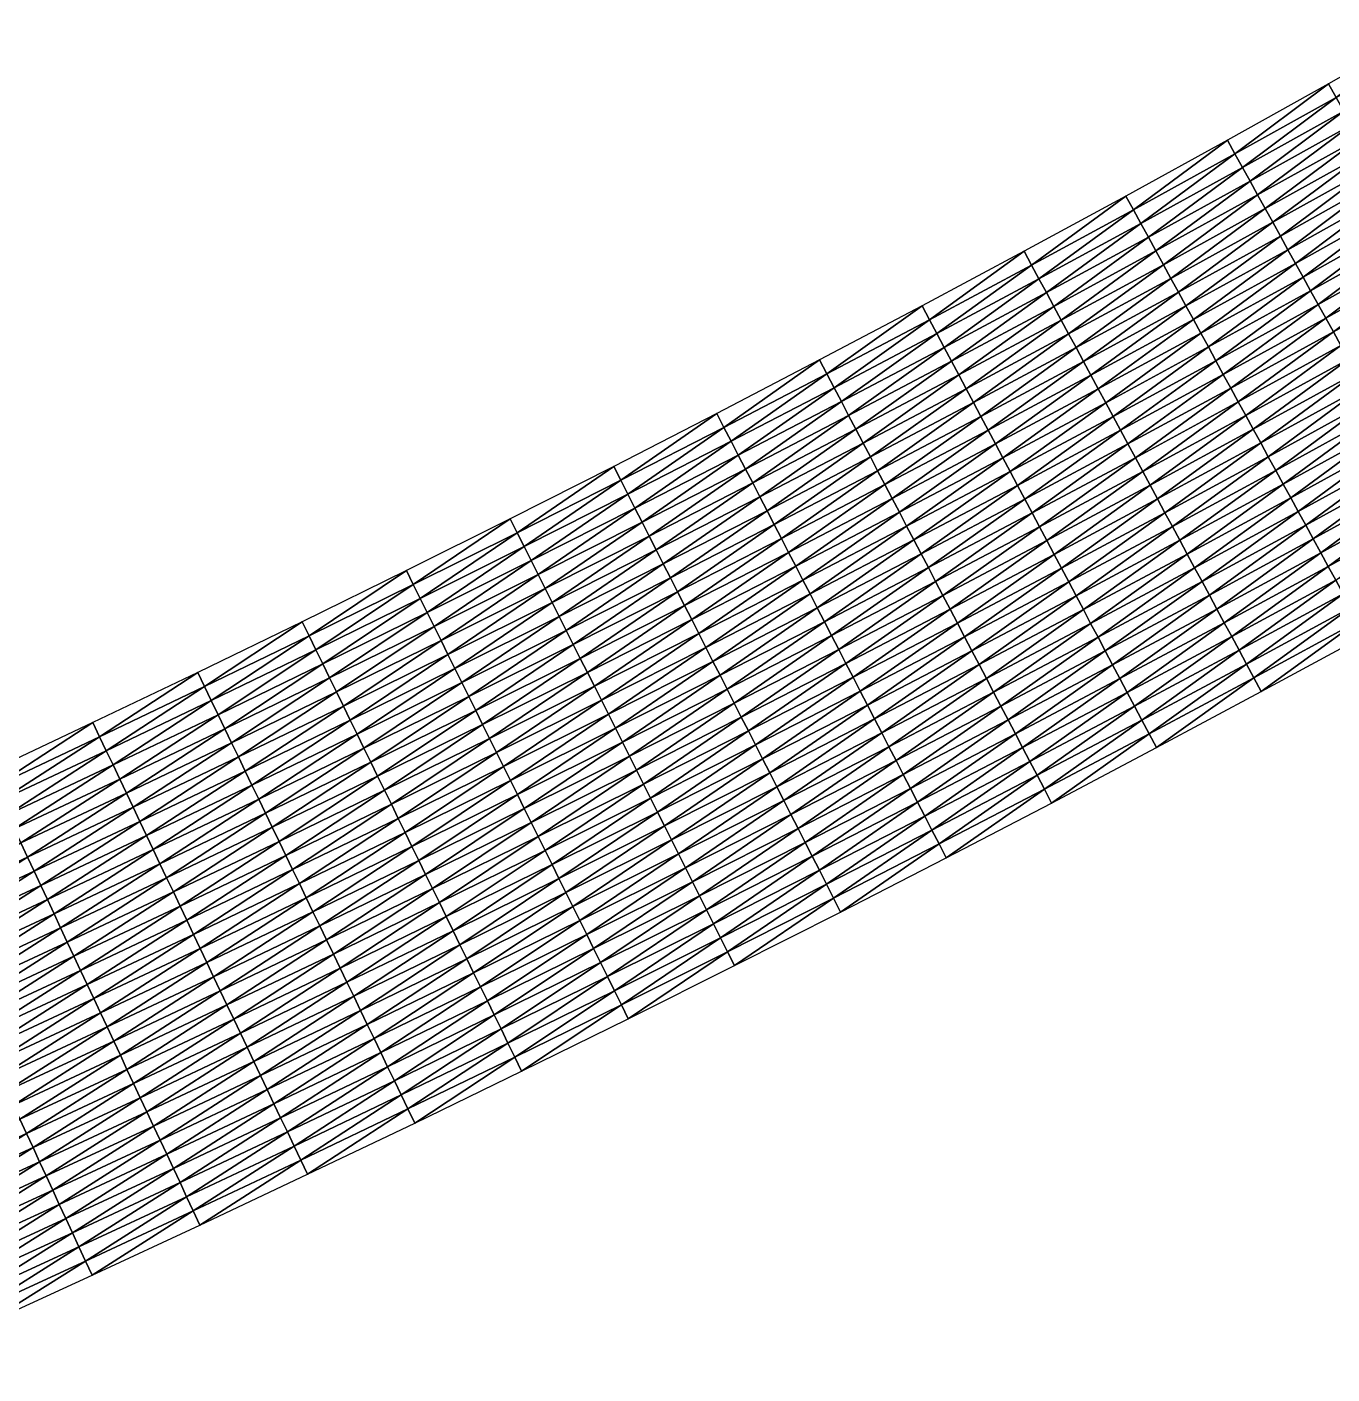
# Model space of a CAD drawing. Header units: metres. Extents: x 479979 to 482619, y 6959976 to 6961524.
# Drawn here: x 481785.2 to 481952.3, y 6960895 to 6961067.4 of the extents above; entities that cross this region are included whole.
import ezdxf

# ---------------------------------------------------------------- set-up
doc = ezdxf.new("R2010")
doc.units = ezdxf.units.M

msp = doc.modelspace()

# ---------------------------------------------------------------- meshes
at = {"layer": 'WORKING_PLATFORM_TOP'}
mesh = msp.add_polyface(dxfattribs=at)
corners = [(481940.282, 6961019.427, 7.356), (481953.417, 6961026.653, 7.41), (481952.448, 6961028.403, 7.418), (481939.323, 6961021.183, 7.364), (481951.479, 6961030.152, 7.426), (481938.364, 6961022.938, 7.372), (481950.51, 6961031.902, 7.434), (481937.406, 6961024.693, 7.38), (481949.541, 6961033.651, 7.443), (481936.447, 6961026.448, 7.389), (481948.572, 6961035.401, 7.451), (481956.325, 6961021.405, 7.386), (481968.467, 6961030.468, 7.45), (481955.355, 6961023.154, 7.394), (481967.488, 6961032.212, 7.458), (481954.386, 6961024.904, 7.402), (481966.508, 6961033.955, 7.466), (481965.529, 6961035.699, 7.474), (481964.549, 6961037.443, 7.482), (481963.57, 6961039.187, 7.49), (481962.59, 6961040.93, 7.498), (481961.611, 6961042.674, 7.506), (481960.632, 6961044.418, 7.514), (481947.602, 6961037.15, 7.459), (481959.652, 6961046.162, 7.522), (481946.633, 6961038.9, 7.467), (481958.673, 6961047.905, 7.26), (481945.664, 6961040.649, 7.233), (481957.693, 6961049.649, 7.039), (481944.695, 6961042.399, 6.983), (481956.714, 6961051.393, 7.047), (481943.726, 6961044.148, 6.991), (481955.734, 6961053.137, 7.055), (481942.757, 6961045.898, 7), (481954.755, 6961054.88, 7.063), (481941.788, 6961047.647, 7.008), (481953.776, 6961056.624, 7.071), (481940.819, 6961049.397, 7.016), (481952.796, 6961058.368, 7.079), (481939.849, 6961051.146, 7.024), (481951.817, 6961060.112, 7.087), (481971.637, 6961055.238, 7.288), (481970.647, 6961056.976, 7.095), (481969.658, 6961058.714, 7.103), (481968.668, 6961060.451, 7.111), (481967.678, 6961062.189, 7.119), (481966.688, 6961063.927, 7.127), (481965.699, 6961065.665, 7.135), (481964.709, 6961067.403, 7.143)]
mesh.append_faces([[corners[k] for k in face] for face in [(0, 1, 2), (3, 2, 4), (5, 4, 6), (7, 6, 8), (9, 8, 10), (11, 12, 13), (13, 12, 14), (13, 14, 15), (15, 14, 16), (15, 16, 1), (1, 16, 17), (1, 17, 2), (2, 17, 18), (2, 18, 4), (4, 18, 19), (4, 19, 6), (6, 19, 20), (6, 20, 8), (8, 20, 21), (8, 21, 10), (10, 21, 22), (10, 22, 23), (23, 22, 24), (23, 24, 25), (25, 24, 26), (25, 26, 27), (27, 26, 28), (27, 28, 29), (29, 28, 30), (29, 30, 31), (31, 30, 32), (31, 32, 33), (33, 32, 34), (33, 34, 35), (35, 34, 36), (35, 36, 37), (37, 36, 38), (37, 38, 39), (39, 38, 40), (24, 41, 26), (26, 42, 28), (28, 43, 30), (30, 44, 32), (32, 45, 34), (34, 45, 46), (34, 46, 36), (36, 46, 47), (36, 47, 38), (38, 47, 48), (38, 48, 40)]])
mesh = msp.add_polyface(dxfattribs=at)
corners = [(481906.374, 6961019.335, 7.156), (481919.515, 6961026.364, 7.18), (481918.566, 6961028.125, 6.877), (481905.435, 6961021.101, 6.827), (481917.618, 6961029.886, 6.885), (481904.497, 6961022.867, 6.835), (481916.669, 6961031.647, 6.894), (481903.559, 6961024.634, 6.843), (481915.721, 6961033.407, 6.902), (481923.309, 6961019.321, 7.336), (481936.447, 6961026.448, 7.389), (481935.488, 6961028.203, 7.397), (481922.36, 6961021.082, 7.344), (481934.529, 6961029.959, 7.405), (481921.412, 6961022.843, 7.353), (481933.57, 6961031.714, 7.413), (481920.463, 6961024.603, 7.361), (481932.611, 6961033.469, 7.206), (481931.653, 6961035.224, 6.929), (481930.694, 6961036.979, 6.938), (481929.735, 6961038.735, 6.946), (481928.776, 6961040.49, 6.954), (481927.817, 6961042.245, 6.962), (481914.772, 6961035.168, 6.91), (481926.859, 6961044, 6.97), (481913.824, 6961036.929, 6.918), (481925.9, 6961045.755, 6.979), (481912.875, 6961038.69, 6.926), (481939.323, 6961021.183, 7.364), (481951.479, 6961030.152, 7.426), (481938.364, 6961022.938, 7.372), (481950.51, 6961031.902, 7.434), (481937.406, 6961024.693, 7.38), (481949.541, 6961033.651, 7.443), (481948.572, 6961035.401, 7.451), (481947.602, 6961037.15, 7.459), (481946.633, 6961038.9, 7.467), (481945.664, 6961040.649, 7.233), (481944.695, 6961042.399, 6.983), (481943.726, 6961044.148, 6.991), (481942.757, 6961045.898, 7), (481941.788, 6961047.647, 7.008), (481940.819, 6961049.397, 7.016), (481939.849, 6961051.146, 7.024), (481938.88, 6961052.896, 7.032), (481951.817, 6961060.112, 7.087)]
mesh.append_faces([[corners[k] for k in face] for face in [(0, 1, 2), (3, 2, 4), (5, 4, 6), (7, 6, 8), (9, 10, 11), (12, 11, 13), (12, 13, 14), (14, 13, 15), (14, 15, 16), (16, 15, 17), (16, 17, 1), (1, 17, 18), (1, 18, 2), (2, 18, 19), (2, 19, 4), (4, 19, 20), (4, 20, 6), (6, 20, 21), (6, 21, 8), (8, 21, 22), (8, 22, 23), (23, 22, 24), (23, 24, 25), (25, 24, 26), (25, 26, 27), (28, 29, 30), (30, 31, 32), (32, 33, 10), (10, 34, 11), (11, 34, 35), (11, 35, 13), (13, 35, 36), (13, 36, 15), (15, 36, 37), (15, 37, 17), (17, 37, 38), (17, 38, 18), (18, 38, 39), (18, 39, 19), (19, 39, 40), (19, 40, 20), (20, 40, 41), (20, 41, 21), (21, 41, 42), (21, 42, 22), (22, 42, 43), (22, 43, 24), (24, 43, 44), (24, 44, 26), (43, 45, 44)]])
mesh = msp.add_polyface(dxfattribs=at)
corners = [(481881.796, 6961001.945, 7.206), (481895.045, 6961008.837, 7.253), (481894.117, 6961010.608, 7.261), (481880.878, 6961003.722, 7.214), (481893.189, 6961012.38, 7.133), (481879.96, 6961005.499, 7.111), (481892.261, 6961014.152, 6.778), (481879.042, 6961007.276, 6.731), (481891.333, 6961015.923, 6.786), (481878.125, 6961009.053, 6.739), (481890.405, 6961017.695, 6.794), (481877.207, 6961010.83, 6.747), (481889.477, 6961019.467, 6.803), (481876.289, 6961012.607, 6.755), (481888.549, 6961021.238, 6.811), (481875.371, 6961014.384, 6.764), (481887.621, 6961023.01, 6.819), (481874.453, 6961016.161, 6.772), (481886.693, 6961024.782, 6.827), (481898.757, 6961001.75, 7.22), (481912.003, 6961008.737, 7.269), (481911.065, 6961010.503, 7.277), (481897.829, 6961003.522, 7.228), (481910.127, 6961012.27, 7.285), (481896.901, 6961005.293, 7.236), (481909.188, 6961014.036, 7.294), (481895.973, 6961007.065, 7.245), (481908.25, 6961015.802, 7.302), (481907.312, 6961017.568, 7.31), (481906.374, 6961019.335, 7.156), (481905.435, 6961021.101, 6.827), (481904.497, 6961022.867, 6.835), (481903.559, 6961024.634, 6.843), (481902.621, 6961026.4, 6.851), (481901.682, 6961028.166, 6.86), (481900.744, 6961029.932, 6.868), (481899.806, 6961031.699, 6.876), (481918.566, 6961028.125, 6.877), (481917.618, 6961029.886, 6.885), (481916.669, 6961031.647, 6.894), (481915.721, 6961033.407, 6.902), (481914.772, 6961035.168, 6.91), (481913.824, 6961036.929, 6.918), (481912.875, 6961038.69, 6.926)]
mesh.append_faces([[corners[k] for k in face] for face in [(0, 1, 2), (0, 2, 3), (3, 2, 4), (3, 4, 5), (5, 4, 6), (5, 6, 7), (7, 6, 8), (7, 8, 9), (9, 8, 10), (9, 10, 11), (11, 10, 12), (11, 12, 13), (13, 12, 14), (15, 14, 16), (17, 16, 18), (19, 20, 21), (22, 21, 23), (22, 23, 24), (24, 23, 25), (24, 25, 26), (26, 25, 27), (26, 27, 1), (1, 27, 28), (1, 28, 2), (2, 28, 29), (2, 29, 4), (4, 29, 30), (4, 30, 6), (6, 30, 31), (6, 31, 8), (8, 31, 32), (8, 32, 10), (10, 32, 33), (10, 33, 12), (12, 33, 34), (12, 34, 14), (14, 34, 35), (14, 35, 16), (16, 35, 36), (16, 36, 18), (29, 37, 30), (30, 38, 31), (31, 39, 32), (32, 40, 33), (33, 40, 41), (33, 41, 34), (34, 41, 42), (34, 42, 35), (35, 42, 43), (35, 43, 36)]])
mesh = msp.add_polyface(dxfattribs=at)
corners = [(481943.227, 6960982.345, 6.664), (481956.582, 6960989.589, 6.717), (481955.623, 6960991.345, 6.725), (481942.279, 6960984.106, 6.672), (481954.664, 6960993.1, 6.733), (481941.33, 6960985.866, 6.68), (481953.705, 6960994.855, 6.742), (481940.382, 6960987.627, 6.688), (481952.747, 6960996.61, 6.75), (481939.433, 6960989.388, 6.697), (481951.788, 6960998.365, 6.758), (481938.485, 6960991.149, 6.705), (481950.829, 6961000.12, 6.766), (481937.536, 6960992.91, 6.713), (481949.87, 6961001.876, 7.206), (481936.588, 6960994.67, 7.18), (481948.911, 6961003.631, 7.282), (481935.639, 6960996.431, 7.23), (481947.952, 6961005.386, 7.291), (481934.691, 6960998.192, 7.238), (481946.994, 6961007.141, 7.299), (481933.742, 6960999.953, 7.246), (481946.035, 6961008.896, 7.307), (481932.794, 6961001.713, 7.254), (481945.076, 6961010.652, 7.315), (481968.923, 6960998.661, 6.78), (481967.954, 6961000.41, 6.788), (481966.985, 6961002.16, 6.796), (481966.016, 6961003.909, 6.804), (481965.047, 6961005.659, 6.813), (481964.078, 6961007.408, 6.821), (481963.108, 6961009.158, 7.233), (481962.139, 6961010.908, 7.337), (481961.17, 6961012.657, 7.345), (481960.201, 6961014.407, 7.353), (481959.232, 6961016.156, 7.361), (481958.263, 6961017.906, 7.369), (481957.294, 6961019.655, 7.378), (481944.117, 6961012.407, 7.323), (481956.325, 6961021.405, 7.386), (481943.158, 6961014.162, 7.331), (481955.355, 6961023.154, 7.394), (481942.2, 6961015.917, 7.34), (481954.386, 6961024.904, 7.402), (481941.241, 6961017.672, 7.348), (481953.417, 6961026.653, 7.41), (481940.282, 6961019.427, 7.356), (481952.448, 6961028.403, 7.418), (481939.323, 6961021.183, 7.364), (481969.446, 6961028.724, 7.441)]
mesh.append_faces([[corners[k] for k in face] for face in [(0, 1, 2), (0, 2, 3), (3, 2, 4), (3, 4, 5), (5, 4, 6), (5, 6, 7), (7, 6, 8), (7, 8, 9), (9, 8, 10), (9, 10, 11), (11, 10, 12), (11, 12, 13), (13, 12, 14), (13, 14, 15), (15, 14, 16), (17, 16, 18), (19, 18, 20), (21, 20, 22), (23, 22, 24), (1, 25, 2), (2, 26, 4), (4, 27, 6), (6, 28, 8), (8, 29, 10), (10, 29, 30), (10, 30, 12), (12, 30, 31), (12, 31, 14), (14, 31, 32), (14, 32, 16), (16, 32, 33), (16, 33, 18), (18, 33, 34), (18, 34, 20), (20, 34, 35), (20, 35, 22), (22, 35, 36), (22, 36, 24), (24, 36, 37), (24, 37, 38), (38, 37, 39), (38, 39, 40), (40, 39, 41), (40, 41, 42), (42, 41, 43), (42, 43, 44), (44, 43, 45), (44, 45, 46), (46, 47, 48), (37, 49, 39)]])
mesh = msp.add_polyface(dxfattribs=at)
corners = [(481919.509, 6960994.607, 7.203), (481932.794, 6961001.713, 7.254), (481931.845, 6961003.474, 7.262), (481918.571, 6960996.373, 7.211), (481930.897, 6961005.235, 7.271), (481917.633, 6960998.139, 7.22), (481929.948, 6961006.996, 7.279), (481916.694, 6960999.906, 7.228), (481929, 6961008.757, 7.287), (481915.756, 6961001.672, 7.236), (481928.051, 6961010.517, 7.295), (481914.818, 6961003.438, 7.244), (481927.103, 6961012.278, 7.303), (481913.88, 6961005.205, 7.252), (481926.154, 6961014.039, 7.312), (481912.941, 6961006.971, 7.261), (481925.206, 6961015.8, 7.32), (481912.003, 6961008.737, 7.269), (481924.257, 6961017.56, 7.328), (481911.065, 6961010.503, 7.277), (481923.309, 6961019.321, 7.336), (481910.127, 6961012.27, 7.285), (481922.36, 6961021.082, 7.344), (481909.188, 6961014.036, 7.294), (481921.412, 6961022.843, 7.353), (481908.25, 6961015.802, 7.302), (481920.463, 6961024.603, 7.361), (481907.312, 6961017.568, 7.31), (481919.515, 6961026.364, 7.18), (481906.374, 6961019.335, 7.156), (481935.639, 6960996.431, 7.23), (481947.952, 6961005.386, 7.291), (481934.691, 6960998.192, 7.238), (481946.994, 6961007.141, 7.299), (481933.742, 6960999.953, 7.246), (481946.035, 6961008.896, 7.307), (481945.076, 6961010.652, 7.315), (481944.117, 6961012.407, 7.323), (481943.158, 6961014.162, 7.331), (481942.2, 6961015.917, 7.34), (481941.241, 6961017.672, 7.348), (481940.282, 6961019.427, 7.356), (481939.323, 6961021.183, 7.364), (481938.364, 6961022.938, 7.372), (481937.406, 6961024.693, 7.38), (481936.447, 6961026.448, 7.389), (481935.488, 6961028.203, 7.397)]
mesh.append_faces([[corners[k] for k in face] for face in [(0, 1, 2), (3, 2, 4), (3, 4, 5), (5, 4, 6), (5, 6, 7), (7, 6, 8), (7, 8, 9), (9, 8, 10), (9, 10, 11), (11, 10, 12), (11, 12, 13), (13, 12, 14), (13, 14, 15), (15, 14, 16), (15, 16, 17), (17, 16, 18), (17, 18, 19), (19, 18, 20), (19, 20, 21), (21, 20, 22), (21, 22, 23), (23, 22, 24), (23, 24, 25), (25, 24, 26), (25, 26, 27), (27, 26, 28), (27, 28, 29), (30, 31, 32), (32, 33, 34), (34, 35, 1), (1, 36, 2), (2, 36, 37), (2, 37, 4), (4, 37, 38), (4, 38, 6), (6, 38, 39), (6, 39, 8), (8, 39, 40), (8, 40, 10), (10, 40, 41), (10, 41, 12), (12, 41, 42), (12, 42, 14), (14, 42, 43), (14, 43, 16), (16, 43, 44), (16, 44, 18), (18, 44, 45), (18, 45, 20), (20, 46, 22)]])
mesh = msp.add_polyface(dxfattribs=at)
corners = [(481861.451, 6960975.872, 7.058), (481874.857, 6960982.653, 7.102), (481873.949, 6960984.435, 7.11), (481860.553, 6960977.66, 7.066), (481873.042, 6960986.217, 7.119), (481859.656, 6960979.447, 7.075), (481872.134, 6960987.999, 7.127), (481858.758, 6960981.234, 7.083), (481871.226, 6960989.781, 7.135), (481857.861, 6960983.022, 7.092), (481870.319, 6960991.563, 7.144), (481856.963, 6960984.809, 7.1), (481869.411, 6960993.346, 7.152), (481856.065, 6960986.596, 7.108), (481868.503, 6960995.128, 7.16), (481855.168, 6960988.383, 7.117), (481867.596, 6960996.91, 7.169), (481854.27, 6960990.171, 7.125), (481866.688, 6960998.692, 7.092), (481853.373, 6960991.958, 7.074), (481865.78, 6961000.474, 6.685), (481852.475, 6960993.745, 6.642), (481864.873, 6961002.256, 6.694), (481876.672, 6960979.088, 7.085), (481889.138, 6960987.729, 7.139), (481875.765, 6960980.87, 7.094), (481888.22, 6960989.506, 7.148), (481887.303, 6960991.283, 7.156), (481886.385, 6960993.06, 7.164), (481885.467, 6960994.837, 7.172), (481884.549, 6960996.614, 7.181), (481883.631, 6960998.391, 7.189), (481882.714, 6961000.168, 7.197), (481881.796, 6961001.945, 7.206), (481880.878, 6961003.722, 7.214), (481879.96, 6961005.499, 7.111), (481879.042, 6961007.276, 6.731), (481878.125, 6961009.053, 6.739), (481877.207, 6961010.83, 6.747), (481863.965, 6961004.039, 6.702), (481876.289, 6961012.607, 6.755), (481863.057, 6961005.821, 6.71), (481875.371, 6961014.384, 6.764), (481862.15, 6961007.603, 6.719), (481874.453, 6961016.161, 6.772), (481861.242, 6961009.385, 6.727), (481873.536, 6961017.938, 6.78), (481860.334, 6961011.167, 6.735), (481888.549, 6961021.238, 6.811), (481887.621, 6961023.01, 6.819), (481886.693, 6961024.782, 6.827)]
mesh.append_faces([[corners[k] for k in face] for face in [(0, 1, 2), (3, 2, 4), (3, 4, 5), (5, 4, 6), (5, 6, 7), (7, 6, 8), (7, 8, 9), (9, 8, 10), (9, 10, 11), (11, 10, 12), (11, 12, 13), (13, 12, 14), (15, 14, 16), (17, 16, 18), (19, 18, 20), (21, 20, 22), (23, 24, 25), (25, 26, 1), (1, 27, 2), (2, 28, 4), (4, 29, 6), (6, 29, 30), (6, 30, 8), (8, 30, 31), (8, 31, 10), (10, 31, 32), (10, 32, 12), (12, 32, 33), (12, 33, 14), (14, 33, 34), (14, 34, 16), (16, 34, 35), (16, 35, 18), (18, 35, 36), (18, 36, 20), (20, 36, 37), (20, 37, 22), (22, 37, 38), (22, 38, 39), (39, 38, 40), (39, 40, 41), (41, 40, 42), (41, 42, 43), (43, 42, 44), (43, 44, 45), (45, 44, 46), (45, 46, 47), (40, 48, 42), (42, 49, 44), (44, 50, 46)]])
mesh = msp.add_polyface(dxfattribs=at)
corners = [(481827.491, 6960976.908, 7.043), (481840.902, 6960983.504, 7.083), (481840.014, 6960985.296, 7.058), (481826.613, 6960978.705, 7.045), (481839.127, 6960987.088, 6.6), (481825.735, 6960980.502, 6.559), (481838.239, 6960988.88, 6.608), (481824.858, 6960982.299, 6.568), (481837.351, 6960990.673, 6.616), (481823.98, 6960984.097, 6.576), (481836.464, 6960992.465, 6.625), (481823.102, 6960985.894, 6.585), (481835.576, 6960994.257, 6.633), (481822.225, 6960987.691, 6.593), (481834.689, 6960996.049, 6.642), (481821.347, 6960989.488, 6.601), (481833.801, 6960997.842, 6.65), (481844.452, 6960976.335, 7.05), (481857.861, 6960983.022, 7.092), (481856.963, 6960984.809, 7.1), (481843.565, 6960978.127, 7.058), (481856.065, 6960986.596, 7.108), (481842.677, 6960979.919, 7.066), (481855.168, 6960988.383, 7.117), (481841.789, 6960981.711, 7.075), (481854.27, 6960990.171, 7.125), (481853.373, 6960991.958, 7.074), (481852.475, 6960993.745, 6.642), (481851.577, 6960995.532, 6.65), (481850.68, 6960997.32, 6.658), (481849.782, 6960999.107, 6.667), (481848.885, 6961000.894, 6.675), (481847.987, 6961002.682, 6.683), (481847.089, 6961004.469, 6.692), (481868.503, 6960995.128, 7.16), (481867.596, 6960996.91, 7.169), (481866.688, 6960998.692, 7.092), (481865.78, 6961000.474, 6.685), (481864.873, 6961002.256, 6.694), (481863.965, 6961004.039, 6.702), (481863.057, 6961005.821, 6.71), (481862.15, 6961007.603, 6.719), (481861.242, 6961009.385, 6.727), (481860.334, 6961011.167, 6.735)]
mesh.append_faces([[corners[k] for k in face] for face in [(0, 1, 2), (3, 2, 4), (3, 4, 5), (5, 4, 6), (5, 6, 7), (7, 6, 8), (7, 8, 9), (9, 8, 10), (9, 10, 11), (11, 10, 12), (13, 12, 14), (15, 14, 16), (17, 18, 19), (20, 19, 21), (20, 21, 22), (22, 21, 23), (22, 23, 24), (24, 23, 25), (24, 25, 1), (1, 25, 26), (1, 26, 2), (2, 26, 27), (2, 27, 4), (4, 27, 28), (4, 28, 6), (6, 28, 29), (6, 29, 8), (8, 29, 30), (8, 30, 10), (10, 30, 31), (10, 31, 12), (12, 31, 32), (12, 32, 14), (14, 32, 33), (14, 33, 16), (21, 34, 23), (23, 35, 25), (25, 36, 26), (26, 37, 27), (27, 38, 28), (28, 38, 39), (28, 39, 29), (29, 39, 40), (29, 40, 30), (30, 40, 41), (30, 41, 31), (31, 41, 42), (31, 42, 32), (32, 42, 43), (32, 43, 33)]])
mesh = msp.add_polyface(dxfattribs=at)
corners = [(481878.488, 6960975.524, 7.069), (481891.892, 6960982.399, 7.114), (481890.974, 6960984.175, 7.123), (481877.58, 6960977.306, 7.077), (481890.056, 6960985.952, 7.131), (481876.672, 6960979.088, 7.085), (481889.138, 6960987.729, 7.139), (481875.765, 6960980.87, 7.094), (481888.22, 6960989.506, 7.148), (481874.857, 6960982.653, 7.102), (481887.303, 6960991.283, 7.156), (481873.949, 6960984.435, 7.11), (481886.385, 6960993.06, 7.164), (481873.042, 6960986.217, 7.119), (481885.467, 6960994.837, 7.172), (481894.645, 6960977.068, 7.089), (481908.037, 6960984.033, 7.137), (481907.109, 6960985.805, 7.145), (481893.727, 6960978.845, 7.098), (481906.181, 6960987.576, 7.154), (481892.809, 6960980.622, 7.106), (481905.253, 6960989.348, 7.162), (481904.325, 6960991.12, 7.17), (481903.397, 6960992.891, 7.178), (481902.469, 6960994.663, 7.187), (481901.541, 6960996.435, 7.195), (481900.613, 6960998.206, 7.203), (481899.685, 6960999.978, 7.212), (481898.757, 6961001.75, 7.22), (481897.829, 6961003.522, 7.228), (481884.549, 6960996.614, 7.181), (481896.901, 6961005.293, 7.236), (481883.631, 6960998.391, 7.189), (481895.973, 6961007.065, 7.245), (481882.714, 6961000.168, 7.197), (481895.045, 6961008.837, 7.253), (481881.796, 6961001.945, 7.206), (481919.509, 6960994.607, 7.203), (481918.571, 6960996.373, 7.211), (481917.633, 6960998.139, 7.22), (481916.694, 6960999.906, 7.228), (481915.756, 6961001.672, 7.236), (481914.818, 6961003.438, 7.244), (481913.88, 6961005.205, 7.252), (481912.941, 6961006.971, 7.261), (481912.003, 6961008.737, 7.269), (481911.065, 6961010.503, 7.277)]
mesh.append_faces([[corners[k] for k in face] for face in [(0, 1, 2), (3, 2, 4), (3, 4, 5), (5, 4, 6), (7, 6, 8), (9, 8, 10), (11, 10, 12), (13, 12, 14), (15, 16, 17), (15, 17, 18), (18, 17, 19), (18, 19, 20), (20, 19, 21), (20, 21, 1), (1, 21, 22), (1, 22, 2), (2, 22, 23), (2, 23, 4), (4, 23, 24), (4, 24, 6), (6, 24, 25), (6, 25, 8), (8, 25, 26), (8, 26, 10), (10, 26, 27), (10, 27, 12), (12, 27, 28), (12, 28, 14), (14, 28, 29), (14, 29, 30), (30, 29, 31), (30, 31, 32), (32, 31, 33), (32, 33, 34), (34, 33, 35), (34, 35, 36), (17, 37, 19), (19, 38, 21), (21, 39, 22), (22, 40, 23), (23, 41, 24), (24, 41, 42), (24, 42, 25), (25, 42, 43), (25, 43, 26), (26, 43, 44), (26, 44, 27), (27, 44, 45), (27, 45, 28), (28, 46, 29)]])
mesh = msp.add_polyface(dxfattribs=at)
corners = [(481902.905, 6960961.075, 6.515), (481916.389, 6960968.088, 6.563), (481915.461, 6960969.86, 6.571), (481929.83, 6960975.178, 6.612), (481928.891, 6960976.944, 6.621), (481927.953, 6960978.711, 6.629), (481914.533, 6960971.631, 6.579), (481927.015, 6960980.477, 6.637), (481913.605, 6960973.403, 6.588), (481926.077, 6960982.243, 6.645), (481912.677, 6960975.175, 6.596), (481925.138, 6960984.009, 6.654), (481911.749, 6960976.946, 6.604), (481924.2, 6960985.776, 6.662), (481910.821, 6960978.718, 6.612), (481923.262, 6960987.542, 7.156), (481909.893, 6960980.49, 7.121), (481922.324, 6960989.308, 7.178), (481908.965, 6960982.261, 7.129), (481921.385, 6960991.074, 7.187), (481908.037, 6960984.033, 7.137), (481920.447, 6960992.841, 7.195), (481907.109, 6960985.805, 7.145), (481919.509, 6960994.607, 7.203), (481906.181, 6960987.576, 7.154), (481918.571, 6960996.373, 7.211), (481905.253, 6960989.348, 7.162), (481917.633, 6960998.139, 7.22), (481904.325, 6960991.12, 7.17), (481916.694, 6960999.906, 7.228), (481903.397, 6960992.891, 7.178), (481915.756, 6961001.672, 7.236), (481943.227, 6960982.345, 6.664), (481942.279, 6960984.106, 6.672), (481941.33, 6960985.866, 6.68), (481940.382, 6960987.627, 6.688), (481939.433, 6960989.388, 6.697), (481938.485, 6960991.149, 6.705), (481937.536, 6960992.91, 6.713), (481936.588, 6960994.67, 7.18), (481935.639, 6960996.431, 7.23), (481934.691, 6960998.192, 7.238), (481933.742, 6960999.953, 7.246), (481932.794, 6961001.713, 7.254), (481931.845, 6961003.474, 7.262), (481948.911, 6961003.631, 7.282)]
mesh.append_faces([[corners[k] for k in face] for face in [(0, 1, 2), (1, 3, 4), (1, 4, 2), (2, 4, 5), (2, 5, 6), (6, 5, 7), (6, 7, 8), (8, 7, 9), (8, 9, 10), (10, 9, 11), (10, 11, 12), (12, 11, 13), (12, 13, 14), (14, 13, 15), (14, 15, 16), (16, 15, 17), (16, 17, 18), (18, 17, 19), (18, 19, 20), (20, 19, 21), (20, 21, 22), (22, 21, 23), (24, 23, 25), (26, 25, 27), (28, 27, 29), (30, 29, 31), (3, 32, 33), (3, 33, 4), (4, 33, 34), (4, 34, 5), (5, 34, 35), (5, 35, 7), (7, 35, 36), (7, 36, 9), (9, 36, 37), (9, 37, 11), (11, 37, 38), (11, 38, 13), (13, 38, 39), (13, 39, 15), (15, 39, 40), (15, 40, 17), (17, 40, 41), (17, 41, 19), (19, 41, 42), (19, 42, 21), (21, 42, 43), (21, 43, 23), (23, 44, 25), (39, 45, 40)]])
mesh = msp.add_polyface(dxfattribs=at)
corners = [(481803.118, 6960958.508, 6.94), (481816.642, 6960964.977, 6.978), (481815.774, 6960966.779, 6.987), (481802.26, 6960960.315, 6.949), (481814.906, 6960968.581, 6.995), (481801.401, 6960962.121, 6.957), (481814.038, 6960970.383, 7.004), (481800.543, 6960963.928, 6.966), (481813.17, 6960972.185, 7.012), (481799.685, 6960965.734, 6.974), (481812.302, 6960973.987, 6.52), (481798.827, 6960967.541, 6.482), (481811.434, 6960975.789, 6.529), (481797.969, 6960969.347, 6.491), (481810.566, 6960977.591, 6.537), (481797.11, 6960971.154, 6.499), (481809.698, 6960979.392, 6.546), (481796.252, 6960972.96, 6.508), (481808.83, 6960981.194, 6.554), (481795.394, 6960974.767, 6.516), (481807.963, 6960982.996, 6.563), (481794.536, 6960976.573, 6.525), (481807.095, 6960984.798, 6.571), (481793.677, 6960978.38, 6.533), (481818.377, 6960961.374, 6.962), (481831.879, 6960967.922, 7.001), (481831.002, 6960969.72, 7.009), (481817.51, 6960963.176, 6.97), (481830.124, 6960971.517, 7.017), (481829.246, 6960973.314, 7.026), (481828.369, 6960975.111, 7.034), (481827.491, 6960976.908, 7.043), (481826.613, 6960978.705, 7.045), (481825.735, 6960980.502, 6.559), (481824.858, 6960982.299, 6.568), (481823.98, 6960984.097, 6.576), (481823.102, 6960985.894, 6.585), (481822.225, 6960987.691, 6.593), (481821.347, 6960989.488, 6.601), (481820.469, 6960991.285, 6.61), (481835.576, 6960994.257, 6.633), (481834.689, 6960996.049, 6.642), (481833.801, 6960997.842, 6.65)]
mesh.append_faces([[corners[k] for k in face] for face in [(0, 1, 2), (3, 2, 4), (3, 4, 5), (5, 4, 6), (5, 6, 7), (7, 6, 8), (7, 8, 9), (9, 8, 10), (9, 10, 11), (11, 10, 12), (11, 12, 13), (13, 12, 14), (13, 14, 15), (15, 14, 16), (15, 16, 17), (17, 16, 18), (17, 18, 19), (19, 18, 20), (19, 20, 21), (21, 20, 22), (21, 22, 23), (24, 25, 26), (24, 26, 27), (27, 26, 28), (27, 28, 1), (1, 28, 29), (1, 29, 2), (2, 29, 30), (2, 30, 4), (4, 30, 31), (4, 31, 6), (6, 31, 32), (6, 32, 8), (8, 32, 33), (8, 33, 10), (10, 33, 34), (10, 34, 12), (12, 34, 35), (12, 35, 14), (14, 35, 36), (14, 36, 16), (16, 36, 37), (16, 37, 18), (18, 37, 38), (18, 38, 20), (20, 38, 39), (20, 39, 22), (36, 40, 37), (37, 41, 38), (38, 42, 39)]])
mesh = msp.add_polyface(dxfattribs=at)
corners = [(481823.585, 6960950.562, 6.911), (481837.146, 6960957.14, 6.95), (481836.268, 6960958.937, 6.959), (481822.717, 6960952.364, 6.92), (481835.39, 6960960.734, 6.967), (481821.849, 6960954.166, 6.928), (481834.513, 6960962.531, 6.976), (481820.981, 6960955.968, 6.936), (481833.635, 6960964.328, 6.984), (481820.113, 6960957.77, 6.945), (481832.757, 6960966.125, 6.992), (481819.245, 6960959.572, 6.953), (481831.879, 6960967.922, 7.001), (481839.779, 6960951.748, 6.925), (481853.328, 6960958.412, 6.966), (481852.441, 6960960.204, 6.974), (481838.901, 6960953.545, 6.934), (481851.553, 6960961.997, 6.983), (481838.023, 6960955.343, 6.942), (481850.665, 6960963.789, 6.991), (481849.778, 6960965.581, 6.999), (481848.89, 6960967.373, 7.008), (481848.003, 6960969.166, 7.016), (481847.115, 6960970.958, 7.024), (481846.227, 6960972.75, 7.033), (481845.34, 6960974.542, 7.041), (481844.452, 6960976.335, 7.05), (481831.002, 6960969.72, 7.009), (481843.565, 6960978.127, 7.058), (481830.124, 6960971.517, 7.017), (481842.677, 6960979.919, 7.066), (481829.246, 6960973.314, 7.026), (481841.789, 6960981.711, 7.075), (481828.369, 6960975.111, 7.034), (481840.902, 6960983.504, 7.083), (481827.491, 6960976.908, 7.043), (481840.014, 6960985.296, 7.058), (481826.613, 6960978.705, 7.045), (481865.939, 6960966.936, 7.016), (481865.041, 6960968.723, 7.025), (481864.144, 6960970.511, 7.033), (481863.246, 6960972.298, 7.041), (481862.348, 6960974.085, 7.05), (481861.451, 6960975.872, 7.058), (481860.553, 6960977.66, 7.066), (481859.656, 6960979.447, 7.075), (481858.758, 6960981.234, 7.083), (481857.861, 6960983.022, 7.092), (481856.963, 6960984.809, 7.1)]
mesh.append_faces([[corners[k] for k in face] for face in [(0, 1, 2), (3, 2, 4), (5, 4, 6), (7, 6, 8), (9, 8, 10), (11, 10, 12), (13, 14, 15), (16, 15, 17), (16, 17, 18), (18, 17, 19), (18, 19, 1), (1, 19, 20), (1, 20, 2), (2, 20, 21), (2, 21, 4), (4, 21, 22), (4, 22, 6), (6, 22, 23), (6, 23, 8), (8, 23, 24), (8, 24, 10), (10, 24, 25), (10, 25, 12), (12, 25, 26), (12, 26, 27), (27, 26, 28), (27, 28, 29), (29, 28, 30), (29, 30, 31), (31, 30, 32), (31, 32, 33), (33, 32, 34), (33, 34, 35), (35, 36, 37), (14, 38, 15), (15, 39, 17), (17, 40, 19), (19, 41, 20), (20, 42, 21), (21, 42, 43), (21, 43, 22), (22, 43, 44), (22, 44, 23), (23, 44, 45), (23, 45, 24), (24, 45, 46), (24, 46, 25), (25, 46, 47), (25, 47, 26), (26, 48, 28)]])
mesh = msp.add_polyface(dxfattribs=at)
corners = [(481862.204, 6960940.49, 6.382), (481875.812, 6960947.276, 6.425), (481874.915, 6960949.063, 6.433), (481861.317, 6960942.282, 6.391), (481874.017, 6960950.851, 6.441), (481860.429, 6960944.074, 6.399), (481873.12, 6960952.638, 6.45), (481859.541, 6960945.866, 6.407), (481872.222, 6960954.425, 6.458), (481858.654, 6960947.659, 6.416), (481871.324, 6960956.213, 6.466), (481857.766, 6960949.451, 6.424), (481870.427, 6960958, 6.475), (481856.879, 6960951.243, 6.432), (481869.529, 6960959.787, 6.983), (481855.991, 6960953.035, 6.941), (481868.632, 6960961.574, 6.991), (481855.103, 6960954.828, 6.949), (481867.734, 6960963.362, 7), (481854.216, 6960956.62, 6.957), (481866.836, 6960965.149, 7.008), (481853.328, 6960958.412, 6.966), (481865.939, 6960966.936, 7.016), (481852.441, 6960960.204, 6.974), (481865.041, 6960968.723, 7.025), (481851.553, 6960961.997, 6.983), (481864.144, 6960970.511, 7.033), (481850.665, 6960963.789, 6.991), (481863.246, 6960972.298, 7.041), (481849.778, 6960965.581, 6.999), (481862.348, 6960974.085, 7.05), (481887.564, 6960957.702, 6.485), (481886.657, 6960959.484, 6.494), (481885.749, 6960961.266, 6.502), (481884.841, 6960963.049, 6.51), (481883.934, 6960964.831, 6.519), (481883.026, 6960966.613, 7.027), (481882.118, 6960968.395, 7.035), (481881.211, 6960970.177, 7.044), (481880.303, 6960971.959, 7.052), (481879.395, 6960973.742, 7.06), (481878.488, 6960975.524, 7.069), (481877.58, 6960977.306, 7.077), (481876.672, 6960979.088, 7.085), (481875.765, 6960980.87, 7.094), (481874.857, 6960982.653, 7.102), (481861.451, 6960975.872, 7.058), (481873.949, 6960984.435, 7.11), (481860.553, 6960977.66, 7.066)]
mesh.append_faces([[corners[k] for k in face] for face in [(0, 1, 2), (0, 2, 3), (3, 2, 4), (3, 4, 5), (5, 4, 6), (5, 6, 7), (7, 6, 8), (7, 8, 9), (9, 8, 10), (9, 10, 11), (11, 10, 12), (11, 12, 13), (13, 12, 14), (13, 14, 15), (15, 14, 16), (15, 16, 17), (17, 16, 18), (17, 18, 19), (19, 18, 20), (19, 20, 21), (21, 20, 22), (23, 22, 24), (25, 24, 26), (27, 26, 28), (29, 28, 30), (2, 31, 4), (4, 32, 6), (6, 33, 8), (8, 34, 10), (10, 35, 12), (12, 36, 14), (14, 36, 37), (14, 37, 16), (16, 37, 38), (16, 38, 18), (18, 38, 39), (18, 39, 20), (20, 39, 40), (20, 40, 22), (22, 40, 41), (22, 41, 24), (24, 41, 42), (24, 42, 26), (26, 42, 43), (26, 43, 28), (28, 43, 44), (28, 44, 30), (30, 44, 45), (30, 45, 46), (46, 47, 48)]])
mesh = msp.add_polyface(dxfattribs=at)
corners = [(481875.812, 6960947.276, 6.425), (481889.379, 6960954.138, 6.469), (481888.472, 6960955.92, 6.477), (481874.915, 6960949.063, 6.433), (481887.564, 6960957.702, 6.485), (481874.017, 6960950.851, 6.441), (481886.657, 6960959.484, 6.494), (481873.12, 6960952.638, 6.45), (481885.749, 6960961.266, 6.502), (481872.222, 6960954.425, 6.458), (481884.841, 6960963.049, 6.51), (481871.324, 6960956.213, 6.466), (481883.934, 6960964.831, 6.519), (481870.427, 6960958, 6.475), (481883.026, 6960966.613, 7.027), (481902.905, 6960961.075, 6.515), (481901.987, 6960962.852, 6.523), (481901.07, 6960964.629, 6.531), (481900.152, 6960966.406, 6.54), (481899.234, 6960968.183, 6.548), (481898.316, 6960969.96, 6.556), (481897.398, 6960971.737, 6.565), (481896.481, 6960973.514, 7.073), (481895.563, 6960975.291, 7.081), (481882.118, 6960968.395, 7.035), (481894.645, 6960977.068, 7.089), (481881.211, 6960970.177, 7.044), (481893.727, 6960978.845, 7.098), (481880.303, 6960971.959, 7.052), (481892.809, 6960980.622, 7.106), (481879.395, 6960973.742, 7.06), (481891.892, 6960982.399, 7.114), (481878.488, 6960975.524, 7.069), (481890.974, 6960984.175, 7.123), (481877.58, 6960977.306, 7.077), (481915.461, 6960969.86, 6.571), (481914.533, 6960971.631, 6.579), (481913.605, 6960973.403, 6.588), (481912.677, 6960975.175, 6.596), (481911.749, 6960976.946, 6.604), (481910.821, 6960978.718, 6.612), (481909.893, 6960980.49, 7.121), (481908.965, 6960982.261, 7.129), (481908.037, 6960984.033, 7.137)]
mesh.append_faces([[corners[k] for k in face] for face in [(0, 1, 2), (0, 2, 3), (3, 2, 4), (5, 4, 6), (7, 6, 8), (9, 8, 10), (11, 10, 12), (13, 12, 14), (1, 15, 16), (1, 16, 2), (2, 16, 17), (2, 17, 4), (4, 17, 18), (4, 18, 6), (6, 18, 19), (6, 19, 8), (8, 19, 20), (8, 20, 10), (10, 20, 21), (10, 21, 12), (12, 21, 22), (12, 22, 14), (14, 22, 23), (14, 23, 24), (24, 23, 25), (24, 25, 26), (26, 25, 27), (26, 27, 28), (28, 27, 29), (28, 29, 30), (30, 29, 31), (30, 31, 32), (32, 33, 34), (15, 35, 16), (16, 35, 36), (16, 36, 17), (17, 36, 37), (17, 37, 18), (18, 37, 38), (18, 38, 19), (19, 38, 39), (19, 39, 20), (20, 39, 40), (20, 40, 21), (21, 40, 41), (21, 41, 22), (22, 41, 42), (22, 42, 23), (23, 42, 43), (23, 43, 25)]])
mesh = msp.add_polyface(dxfattribs=at)
corners = [(481780.984, 6960934.883, 6.813), (481794.645, 6960941.242, 6.852), (481793.797, 6960943.053, 6.86), (481780.145, 6960936.699, 6.821), (481792.948, 6960944.864, 6.869), (481779.306, 6960938.514, 6.83), (481792.099, 6960946.675, 6.877), (481778.466, 6960940.329, 6.838), (481791.251, 6960948.486, 6.886), (481777.627, 6960942.145, 6.847), (481790.402, 6960950.297, 6.894), (481776.788, 6960943.96, 6.855), (481789.553, 6960952.108, 6.902), (481775.949, 6960945.776, 6.864), (481788.705, 6960953.919, 6.911), (481775.109, 6960947.591, 6.872), (481787.856, 6960955.73, 6.919), (481774.27, 6960949.406, 6.881), (481787.007, 6960957.541, 6.928), (481773.431, 6960951.222, 6.889), (481786.159, 6960959.352, 6.936), (481772.592, 6960953.037, 6.898), (481785.31, 6960961.163, 6.445), (481771.752, 6960954.853, 6.406), (481784.461, 6960962.974, 6.453), (481770.913, 6960956.668, 6.415), (481783.613, 6960964.785, 6.462), (481770.074, 6960958.483, 6.423), (481782.764, 6960966.596, 6.47), (481769.234, 6960960.299, 6.432), (481781.915, 6960968.407, 6.479), (481768.395, 6960962.114, 6.44), (481781.067, 6960970.218, 6.487), (481767.556, 6960963.929, 6.449), (481780.218, 6960972.029, 6.496), (481804.834, 6960954.895, 6.923), (481803.976, 6960956.702, 6.932), (481803.118, 6960958.508, 6.94), (481802.26, 6960960.315, 6.949), (481801.401, 6960962.121, 6.957), (481800.543, 6960963.928, 6.966), (481799.685, 6960965.734, 6.974), (481798.827, 6960967.541, 6.482), (481797.969, 6960969.347, 6.491), (481797.11, 6960971.154, 6.499), (481796.252, 6960972.96, 6.508), (481795.394, 6960974.767, 6.516), (481794.536, 6960976.573, 6.525), (481793.677, 6960978.38, 6.533)]
mesh.append_faces([[corners[k] for k in face] for face in [(0, 1, 2), (3, 2, 4), (3, 4, 5), (5, 4, 6), (5, 6, 7), (7, 6, 8), (7, 8, 9), (9, 8, 10), (9, 10, 11), (11, 10, 12), (11, 12, 13), (13, 12, 14), (13, 14, 15), (15, 14, 16), (15, 16, 17), (17, 16, 18), (17, 18, 19), (19, 18, 20), (19, 20, 21), (21, 20, 22), (21, 22, 23), (23, 22, 24), (23, 24, 25), (25, 24, 26), (27, 26, 28), (29, 28, 30), (31, 30, 32), (33, 32, 34), (6, 35, 8), (8, 36, 10), (10, 37, 12), (12, 38, 14), (14, 39, 16), (16, 40, 18), (18, 40, 41), (18, 41, 20), (20, 41, 42), (20, 42, 22), (22, 42, 43), (22, 43, 24), (24, 43, 44), (24, 44, 26), (26, 44, 45), (26, 45, 28), (28, 45, 46), (28, 46, 30), (30, 46, 47), (30, 47, 32), (32, 47, 48), (32, 48, 34)]])
mesh = msp.add_polyface(dxfattribs=at)
corners = [(481797.191, 6960935.809, 6.826), (481810.842, 6960942.25, 6.864), (481809.984, 6960944.056, 6.873), (481796.343, 6960937.62, 6.835), (481809.126, 6960945.863, 6.881), (481795.494, 6960939.431, 6.843), (481808.267, 6960947.669, 6.89), (481794.645, 6960941.242, 6.852), (481807.409, 6960949.476, 6.898), (481793.797, 6960943.053, 6.86), (481806.551, 6960951.282, 6.907), (481792.948, 6960944.864, 6.869), (481805.693, 6960953.089, 6.915), (481792.099, 6960946.675, 6.877), (481804.834, 6960954.895, 6.923), (481791.251, 6960948.486, 6.886), (481803.976, 6960956.702, 6.932), (481790.402, 6960950.297, 6.894), (481803.118, 6960958.508, 6.94), (481789.553, 6960952.108, 6.902), (481802.26, 6960960.315, 6.949), (481788.705, 6960953.919, 6.911), (481801.401, 6960962.121, 6.957), (481787.856, 6960955.73, 6.919), (481800.543, 6960963.928, 6.966), (481814.275, 6960935.024, 6.831), (481827.924, 6960941.553, 6.869), (481827.057, 6960943.355, 6.878), (481813.417, 6960936.83, 6.839), (481826.189, 6960945.157, 6.886), (481812.558, 6960938.637, 6.848), (481825.321, 6960946.959, 6.894), (481811.7, 6960940.443, 6.856), (481824.453, 6960948.761, 6.903), (481823.585, 6960950.562, 6.911), (481822.717, 6960952.364, 6.92), (481821.849, 6960954.166, 6.928), (481820.981, 6960955.968, 6.936), (481820.113, 6960957.77, 6.945), (481819.245, 6960959.572, 6.953), (481818.377, 6960961.374, 6.962), (481817.51, 6960963.176, 6.97), (481816.642, 6960964.977, 6.978), (481815.774, 6960966.779, 6.987), (481836.268, 6960958.937, 6.959), (481835.39, 6960960.734, 6.967), (481834.513, 6960962.531, 6.976), (481833.635, 6960964.328, 6.984), (481832.757, 6960966.125, 6.992), (481831.879, 6960967.922, 7.001)]
mesh.append_faces([[corners[k] for k in face] for face in [(0, 1, 2), (0, 2, 3), (3, 2, 4), (3, 4, 5), (5, 4, 6), (5, 6, 7), (7, 6, 8), (7, 8, 9), (9, 8, 10), (9, 10, 11), (11, 10, 12), (11, 12, 13), (13, 12, 14), (15, 14, 16), (17, 16, 18), (19, 18, 20), (21, 20, 22), (23, 22, 24), (25, 26, 27), (28, 27, 29), (28, 29, 30), (30, 29, 31), (30, 31, 32), (32, 31, 33), (32, 33, 1), (1, 33, 34), (1, 34, 2), (2, 34, 35), (2, 35, 4), (4, 35, 36), (4, 36, 6), (6, 36, 37), (6, 37, 8), (8, 37, 38), (8, 38, 10), (10, 38, 39), (10, 39, 12), (12, 39, 40), (12, 40, 14), (14, 40, 41), (14, 41, 16), (16, 41, 42), (16, 42, 18), (18, 43, 20), (34, 44, 35), (35, 45, 36), (36, 46, 37), (37, 47, 38), (38, 48, 39), (39, 49, 40)]])
mesh = msp.add_polyface(dxfattribs=at)
corners = [(481821.141, 6960920.572, 6.263), (481834.868, 6960927.138, 6.302), (481834, 6960928.94, 6.31), (481820.282, 6960922.378, 6.272), (481833.132, 6960930.742, 6.319), (481819.424, 6960924.185, 6.28), (481832.264, 6960932.544, 6.327), (481848.556, 6960933.777, 6.341), (481847.678, 6960935.574, 6.35), (481846.8, 6960937.371, 6.358), (481845.923, 6960939.169, 6.367), (481845.045, 6960940.966, 6.375), (481831.396, 6960934.346, 6.336), (481844.167, 6960942.763, 6.383), (481830.528, 6960936.148, 6.344), (481843.29, 6960944.56, 6.392), (481829.66, 6960937.949, 6.352), (481842.412, 6960946.357, 6.9), (481828.792, 6960939.751, 6.861), (481841.534, 6960948.154, 6.908), (481827.924, 6960941.553, 6.869), (481840.656, 6960949.951, 6.917), (481827.057, 6960943.355, 6.878), (481839.779, 6960951.748, 6.925), (481826.189, 6960945.157, 6.886), (481838.901, 6960953.545, 6.934), (481825.321, 6960946.959, 6.894), (481838.023, 6960955.343, 6.942), (481824.453, 6960948.761, 6.903), (481837.146, 6960957.14, 6.95), (481823.585, 6960950.562, 6.911), (481862.204, 6960940.49, 6.382), (481861.317, 6960942.282, 6.391), (481860.429, 6960944.074, 6.399), (481859.541, 6960945.866, 6.407), (481858.654, 6960947.659, 6.416), (481857.766, 6960949.451, 6.424), (481856.879, 6960951.243, 6.432), (481855.991, 6960953.035, 6.941), (481855.103, 6960954.828, 6.949), (481854.216, 6960956.62, 6.957), (481853.328, 6960958.412, 6.966), (481852.441, 6960960.204, 6.974)]
mesh.append_faces([[corners[k] for k in face] for face in [(0, 1, 2), (3, 2, 4), (5, 4, 6), (1, 7, 8), (1, 8, 2), (2, 8, 9), (2, 9, 4), (4, 9, 10), (4, 10, 6), (6, 10, 11), (6, 11, 12), (12, 11, 13), (12, 13, 14), (14, 13, 15), (14, 15, 16), (16, 15, 17), (16, 17, 18), (18, 17, 19), (18, 19, 20), (20, 19, 21), (20, 21, 22), (22, 21, 23), (22, 23, 24), (24, 23, 25), (24, 25, 26), (26, 25, 27), (26, 27, 28), (28, 27, 29), (28, 29, 30), (7, 31, 32), (7, 32, 8), (8, 32, 33), (8, 33, 9), (9, 33, 34), (9, 34, 10), (10, 34, 35), (10, 35, 11), (11, 35, 36), (11, 36, 13), (13, 36, 37), (13, 37, 15), (15, 37, 38), (15, 38, 17), (17, 38, 39), (17, 39, 19), (19, 39, 40), (19, 40, 21), (21, 40, 41), (21, 41, 23), (23, 42, 25)]])
mesh = msp.add_polyface(dxfattribs=at)
corners = [(481765.859, 6960895.011, 6.097), (481779.734, 6960901.297, 6.143), (481778.904, 6960903.117, 6.152), (481793.573, 6960907.652, 6.185), (481792.734, 6960909.468, 6.194), (481791.895, 6960911.283, 6.202), (481778.074, 6960904.937, 6.16), (481791.055, 6960913.099, 6.211), (481777.244, 6960906.756, 6.169), (481790.216, 6960914.914, 6.219), (481776.414, 6960908.576, 6.177), (481789.377, 6960916.729, 6.228), (481775.584, 6960910.396, 6.186), (481788.537, 6960918.545, 6.236), (481774.754, 6960912.215, 6.195), (481787.698, 6960920.36, 6.745), (481773.924, 6960914.035, 6.703), (481786.859, 6960922.176, 6.753), (481773.094, 6960915.855, 6.712), (481786.02, 6960923.991, 6.762), (481772.264, 6960917.674, 6.72), (481785.18, 6960925.806, 6.77), (481771.434, 6960919.494, 6.729), (481784.341, 6960927.622, 6.779), (481770.604, 6960921.314, 6.738), (481783.502, 6960929.437, 6.787), (481769.774, 6960923.133, 6.746), (481782.663, 6960931.252, 6.796), (481768.944, 6960924.953, 6.755), (481781.823, 6960933.068, 6.804), (481768.114, 6960926.773, 6.763), (481780.984, 6960934.883, 6.813), (481767.284, 6960928.592, 6.772), (481780.145, 6960936.699, 6.821), (481766.454, 6960930.412, 6.78), (481779.306, 6960938.514, 6.83), (481765.624, 6960932.231, 6.789), (481778.466, 6960940.329, 6.838), (481803.981, 6960921.321, 6.259), (481803.132, 6960923.132, 6.267), (481802.284, 6960924.943, 6.275), (481801.435, 6960926.754, 6.784), (481800.586, 6960928.565, 6.792), (481799.737, 6960930.376, 6.801), (481798.889, 6960932.187, 6.809), (481798.04, 6960933.998, 6.818), (481797.191, 6960935.809, 6.826), (481796.343, 6960937.62, 6.835), (481795.494, 6960939.431, 6.843), (481794.645, 6960941.242, 6.852), (481793.797, 6960943.053, 6.86)]
mesh.append_faces([[corners[k] for k in face] for face in [(0, 1, 2), (1, 3, 4), (1, 4, 2), (2, 4, 5), (2, 5, 6), (6, 5, 7), (6, 7, 8), (8, 7, 9), (8, 9, 10), (10, 9, 11), (10, 11, 12), (12, 11, 13), (12, 13, 14), (14, 13, 15), (14, 15, 16), (16, 15, 17), (16, 17, 18), (18, 17, 19), (18, 19, 20), (20, 19, 21), (20, 21, 22), (22, 21, 23), (22, 23, 24), (24, 23, 25), (24, 25, 26), (26, 25, 27), (28, 27, 29), (30, 29, 31), (32, 31, 33), (34, 33, 35), (36, 35, 37), (7, 38, 9), (9, 39, 11), (11, 40, 13), (13, 41, 15), (15, 42, 17), (17, 43, 19), (19, 43, 44), (19, 44, 21), (21, 44, 45), (21, 45, 23), (23, 45, 46), (23, 46, 25), (25, 46, 47), (25, 47, 27), (27, 47, 48), (27, 48, 29), (29, 48, 49), (29, 49, 31), (31, 50, 33)]])
mesh = msp.add_polyface(dxfattribs=at)
corners = [(481793.573, 6960907.652, 6.185), (481807.376, 6960914.077, 6.225), (481806.527, 6960915.888, 6.233), (481792.734, 6960909.468, 6.194), (481805.678, 6960917.699, 6.242), (481791.895, 6960911.283, 6.202), (481804.83, 6960919.51, 6.25), (481791.055, 6960913.099, 6.211), (481803.981, 6960921.321, 6.259), (481790.216, 6960914.914, 6.219), (481803.132, 6960923.132, 6.267), (481789.377, 6960916.729, 6.228), (481802.284, 6960924.943, 6.275), (481788.537, 6960918.545, 6.236), (481801.435, 6960926.754, 6.784), (481787.698, 6960920.36, 6.745), (481800.586, 6960928.565, 6.792), (481786.859, 6960922.176, 6.753), (481799.737, 6960930.376, 6.801), (481821.141, 6960920.572, 6.263), (481820.282, 6960922.378, 6.272), (481819.424, 6960924.185, 6.28), (481818.566, 6960925.991, 6.289), (481817.708, 6960927.798, 6.297), (481816.85, 6960929.604, 6.305), (481815.991, 6960931.411, 6.314), (481815.133, 6960933.217, 6.822), (481814.275, 6960935.024, 6.831), (481813.417, 6960936.83, 6.839), (481812.558, 6960938.637, 6.848), (481798.889, 6960932.187, 6.809), (481811.7, 6960940.443, 6.856), (481798.04, 6960933.998, 6.818), (481810.842, 6960942.25, 6.864), (481797.191, 6960935.809, 6.826), (481834, 6960928.94, 6.31), (481833.132, 6960930.742, 6.319), (481832.264, 6960932.544, 6.327), (481831.396, 6960934.346, 6.336), (481830.528, 6960936.148, 6.344), (481829.66, 6960937.949, 6.352), (481828.792, 6960939.751, 6.861), (481827.924, 6960941.553, 6.869), (481827.057, 6960943.355, 6.878)]
mesh.append_faces([[corners[k] for k in face] for face in [(0, 1, 2), (0, 2, 3), (3, 2, 4), (3, 4, 5), (5, 4, 6), (5, 6, 7), (7, 6, 8), (9, 8, 10), (11, 10, 12), (13, 12, 14), (15, 14, 16), (17, 16, 18), (1, 19, 20), (1, 20, 2), (2, 20, 21), (2, 21, 4), (4, 21, 22), (4, 22, 6), (6, 22, 23), (6, 23, 8), (8, 23, 24), (8, 24, 10), (10, 24, 25), (10, 25, 12), (12, 25, 26), (12, 26, 14), (14, 26, 27), (14, 27, 16), (16, 27, 28), (16, 28, 18), (18, 28, 29), (18, 29, 30), (30, 29, 31), (30, 31, 32), (32, 31, 33), (32, 33, 34), (19, 35, 20), (20, 36, 21), (21, 37, 22), (22, 37, 38), (22, 38, 23), (23, 38, 39), (23, 39, 24), (24, 39, 40), (24, 40, 25), (25, 40, 41), (25, 41, 26), (26, 41, 42), (26, 42, 27), (27, 43, 28)]])

doc.saveas('drawing.dxf')
